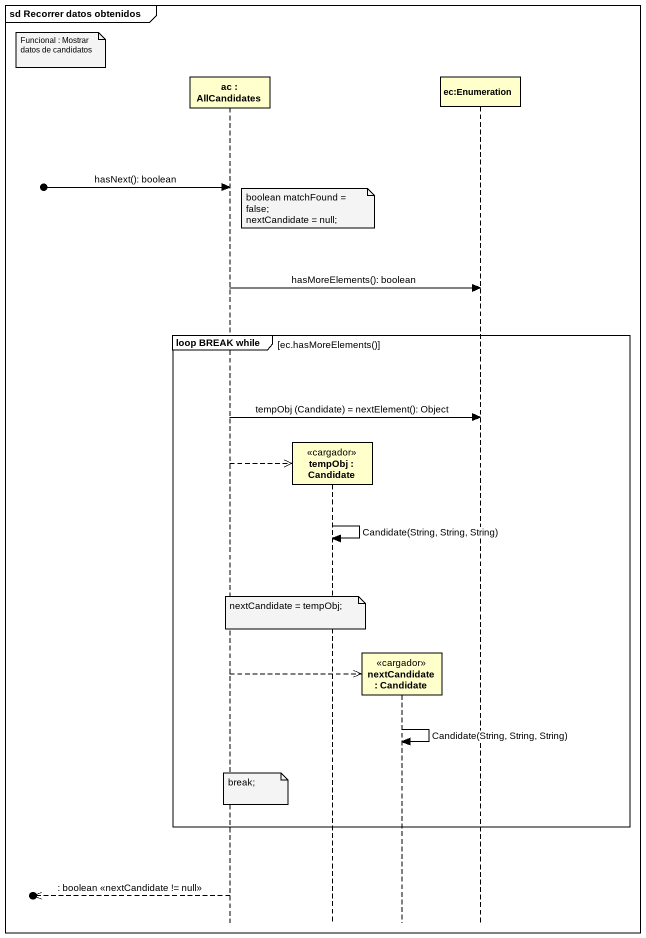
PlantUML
@startuml
mainframe sd Recorrer datos obtenidos
hide footbox
participant "ac : AllCandidates" as ac
participant "tempObj : Candidate" as tempObj <<cargador>>
participant "nextCandidate : Candidate" as nextCandidate <<cargador>>
participant "ec:Enumeration" as ec_Enumeration

note left of ac : Funcional : Mostrar datos de candidatos
[o-> ac : hasNext(): boolean
note over tempObj
  boolean matchFound = false;
  nextCandidate = null;
end note
ac -> ec_Enumeration : hasMoreElements(): boolean
group loop BREAK while [ec.hasMoreElements()]
  ac -> ec_Enumeration : tempObj (Candidate) = nextElement(): Object
  ac -->> tempObj **
  tempObj -> tempObj : Candidate(String, String, String)
  note over tempObj : nextCandidate = tempObj;
  ac -->> nextCandidate **
  nextCandidate -> nextCandidate : Candidate(String, String, String)
  note over ac : break;
end
[o<<-- ac : : boolean <<nextCandidate != null>>
@enduml
